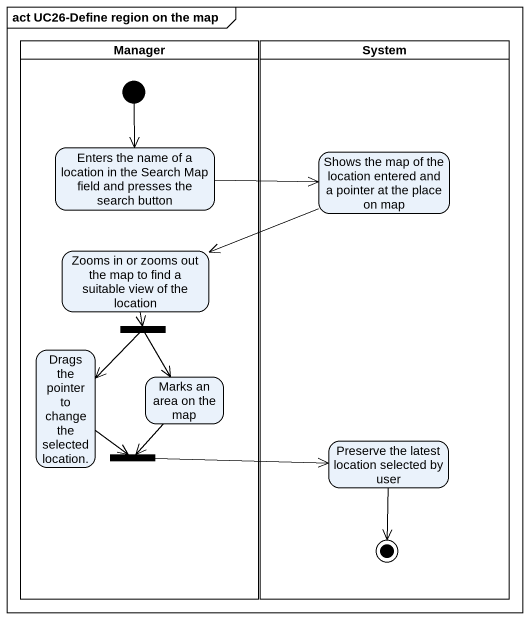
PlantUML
@startuml
mainframe act UC26-Define region on the map
hide empty description
state Manager <<partition>> {
  state "Enters the name of a location in the Search Map field and presses the search button" as Enters_the_name_of_a
  state "Zooms in or zooms out the map to find a suitable view of the location" as Zooms_in_or_zooms_out_the
  state "Drags the pointer to change the selected location." as Drags_the_pointer_to_change
  state fork1 <<fork>>
  state "Marks an area on the map" as Marks_an_area_on_the_map
  state fork2 <<join>>
  [*] --> Enters_the_name_of_a
}
state System <<partition>> {
  state "Shows the map of the location entered and a pointer at the place on map" as Shows_the_map_of_the
  state "Preserve the latest location selected by user" as Preserve_the_latest
  Preserve_the_latest --> [*]
}
Enters_the_name_of_a -right-> Shows_the_map_of_the
Shows_the_map_of_the -left-> Zooms_in_or_zooms_out_the
Zooms_in_or_zooms_out_the --> fork1
Drags_the_pointer_to_change --> fork2
fork1 --> Drags_the_pointer_to_change
fork1 --> Marks_an_area_on_the_map
Marks_an_area_on_the_map --> fork2
fork2 -right-> Preserve_the_latest
@enduml
